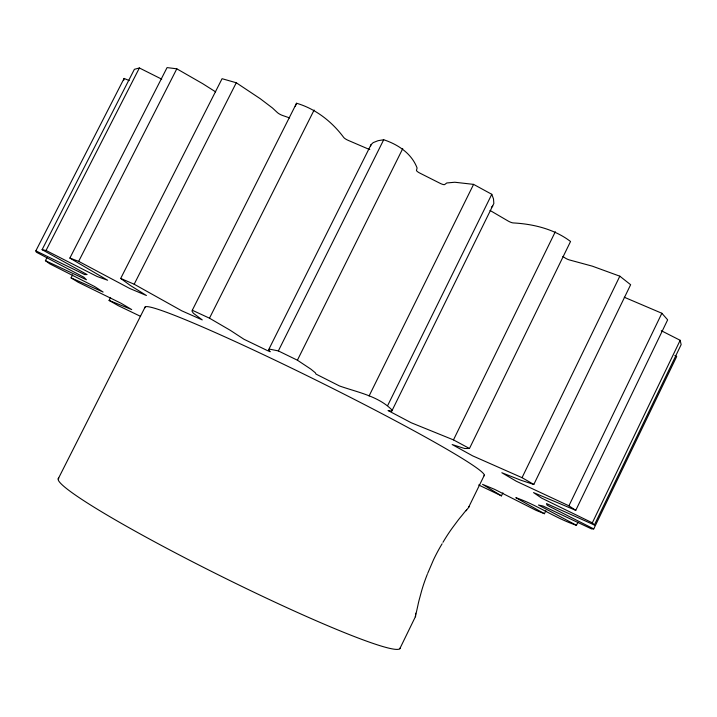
<?xml version="1.0" encoding="UTF-8"?>
<svg xmlns="http://www.w3.org/2000/svg" width="717" height="717" viewBox="0 0 717 717"><rect width="100%" height="100%" fill="white"/><g stroke="black" fill="none" stroke-linecap="round" stroke-linejoin="round"><path stroke-width="1.08" d="M415.34 616.091L415.376 616.79L417.93 605.238A62.262 11.615 -63.9 0 1 419.848 597.431L421.479 591.373A60.398 14.905 -63.9 0 1 427.305 574.317M123.826 80.134L124.113 78.431L129.221 80.582M369.784 149.521A4.454 1.013 27 0 1 367.866 148.822L348.372 140.442A4.436 1.004 27.2 0 1 343.604 137.314C331.98 121.639 315.408 108.697 296.551 103.248L192.299 310.246L192.057 311.259L193.312 313.186L202.266 319.916L181.804 310.837L134.178 284.228L120.698 278.438L222.073 78.7L236.278 82.76L260.226 98.695L272.487 108.007L277.291 112.479A4.365 0.959 27.8 0 0 282.606 115.482L289.65 117.929M490.016 210.431L507.905 220.89A4.427 0.995 25.4 0 0 513.381 222.933C533.466 224.036 554.366 229.126 570.544 241.495L469.465 448.492L453.476 439.897L411.217 422.752L388.04 410.527L390.98 411.038L391.876 410.931L392.082 410.097C378.334 396.008 357.326 392.271 339.473 385.952L315.991 374.086L315.346 372.795L310.837 369.112L297.403 360.203L278.348 350.918L270.049 349.224L268.75 349.52L268.758 350.084L270.192 351.742L267.163 350.461L243.959 339.258L230.256 330.295L209.481 318.187L192.299 310.246M370.537 146.25L371.056 144.646L373.207 142.602L378.101 140.684L383.703 139.752C397.953 144.413 411.63 153.474 417.088 167.993L416.469 170.323A4.463 1.022 26.4 0 0 420.126 173.245L439.915 183.22A4.463 1.022 26.2 0 0 444.674 184.547L446.781 182.969L454.829 182.243L473.587 184.377L491.79 194.298L493.493 198.914L493.852 203.476L391.876 410.931M427.673 573.412L433.525 559.753A58.149 17.782 -63.9 0 1 440.991 545.655L442.12 543.782M295.225 106.394L296.551 103.248M661.863 313.266L667.652 319.836L575.769 510.334L568.913 505.817L661.863 313.266L624.256 297.232M545.888 510.683L544.427 513.704L515.819 497.679C536.916 504.777 555.334 518.266 576.459 525.301L577.911 522.281M680.173 340.306L681.15 344.608L594.357 524.987L592.323 522.836L680.173 340.306L661.289 330.698M576.459 525.301L538.458 505.019L543.038 506.041L591.525 528.904L593.739 528.913L676.696 356.483L674.876 355.399M568.913 505.817L516.267 481.215L501.828 472.727L521.008 480.273L533.815 484.468L630.637 284.721L619.829 276.188L592.323 266.159L570.212 260.154A4.338 0.941 24.8 0 1 564.629 257.654L562.863 256.426M478.66 484.979L501.443 495.868L502.913 492.848M533.815 484.468L522.039 477.674L619.829 276.188M399.799 648.733L415.654 616.19M468.559 507.43L484.342 475.174M453.476 439.897L555.308 231.734M387.709 405.472L491.79 194.298M369.085 395.963L473.587 184.377M468.685 507.322L469.07 506.552L468.497 506.856M278.348 350.918L383.703 139.752M297.403 360.203L402.748 148.625M268.75 349.52L371.056 144.646M209.481 318.187L314.118 110.033M140.595 316.367L118.323 305.684L109.092 300.432L110.597 297.447M134.178 284.228L236.278 82.76M58.202 478.866L145.13 307.001M124.113 78.431L35.85 250.851L84.66 274.575L87.08 274.557L42.097 249.677L134.384 69.316L139.385 67.972L161.719 79.166M42.097 249.677L46.031 250.484L139.385 67.972M72.596 274.898L71.082 277.873L103.123 292.052L94.608 286.531L49.607 263.748L45.422 260.674L46.946 257.699M46.031 250.484L97.037 276.457L107.613 280.239L69.872 258.075L167.07 67.595L176.812 68.814L202.768 83.719L215.62 91.875M69.872 258.075L78.664 261.355L176.812 68.814M491.387 207.204L492.785 206.057M469.465 448.492L464.598 448.501L452.167 444.549L472.628 455.842L522.039 477.674M109.092 300.432L131.722 309.574L121.128 303.291L78.162 282.238L71.082 277.873M575.769 510.334L533.538 492.588L541.568 498.073L592.323 522.836M544.427 513.704L536.182 510.414L494.56 489.326L482.541 484.342L501.443 495.868M594.357 524.987L546.506 503.567L546.954 505.001L548.622 506.014L593.739 528.913M45.422 260.674L86.434 279.755L83.799 277.174L36.334 252.196L35.85 250.851M78.664 261.355L129.678 288.449L146.429 295.512L130.198 285.375L120.698 278.438M415.555 614.72L415.546 614.442A61.716 7.779 -64.1 0 1 415.627 613.232M145.013 307.692A189.369 10.665 26.4 0 1 317.918 381.05A189.369 10.665 26.4 0 1 484.056 475.792M400.229 647.89A190.812 14.976 26.4 0 1 221.033 576.181A190.812 14.976 26.4 0 1 58.812 478.114M442.972 542.312A60.47 14.923 -63.9 0 1 452.839 527.264L456.586 522.245A62.325 11.624 -63.9 0 1 461.569 515.926L462.994 514.161A62.352 7.824 -64 0 1 466.516 509.984M466.167 510.746A61.796 3.845 -63.7 0 1 468.362 507.842"/></g></svg>
